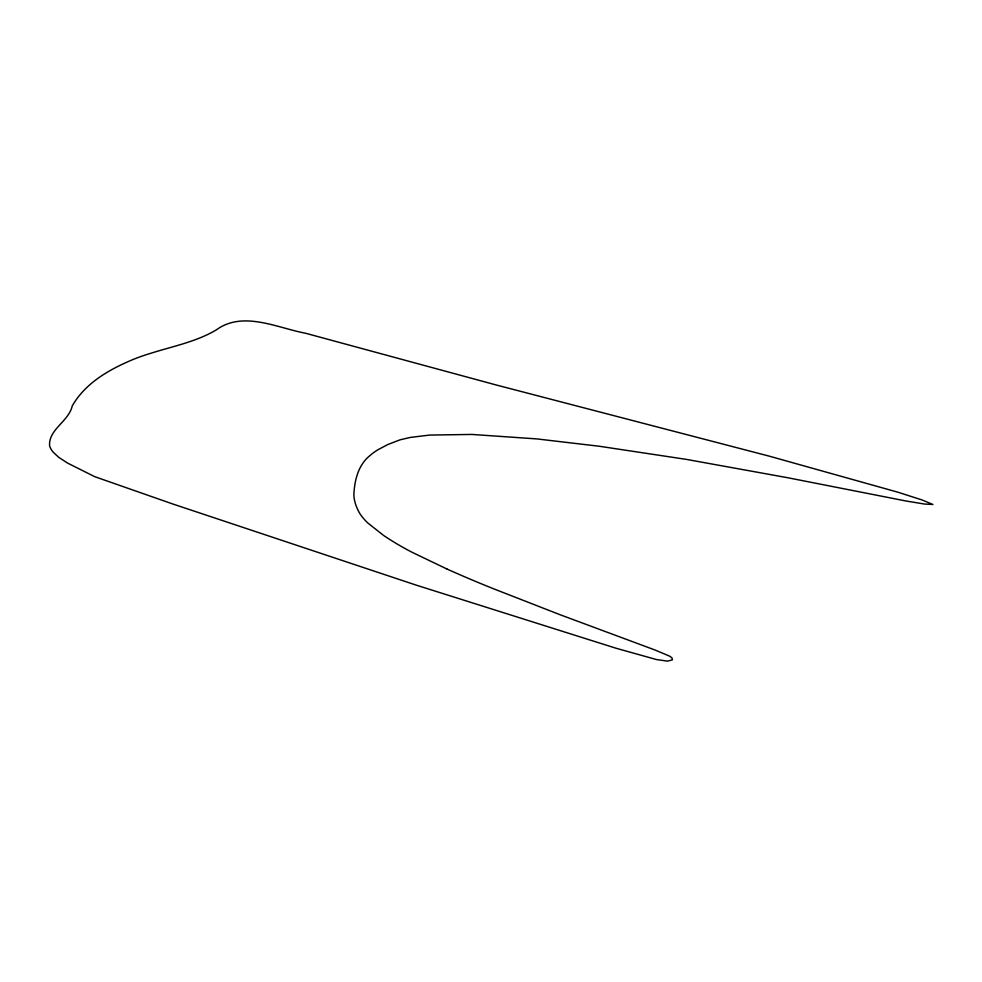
<?xml version="1.0" encoding="UTF-8"?>
<svg xmlns="http://www.w3.org/2000/svg" width="982" height="982" viewBox="0 0 982 982"><rect width="100%" height="100%" fill="white"/><g stroke="black" fill="none" stroke-linecap="round" stroke-linejoin="round"><path stroke-width="1.47" d="M447.191 569.13L411.532 552.019A268.589 60.872 13.9 0 1 383.581 535.436L367.833 523.001A228.953 51.899 13.9 0 1 358.811 511.732A492.976 111.739 13.9 0 1 353.888 494.02C354.637 479.891 358.442 464.646 370.079 455.476A545.44 123.622 13.9 0 1 377.984 449.719L387.915 444.49L400.005 439.838L410.28 437.432L429.613 435.075L471.863 434.437L536.81 438.905L599.241 446.245L686.099 459.343L787.785 477.743L905.993 500.992L924.639 504.061L932.9 504.466L922 499.936L897.708 492.154L769.115 456.114L496.119 384.956L305.365 333.193C277.01 327.865 242.861 310.41 216.212 329.964C196.204 341.785 173.065 346.241 151.142 353.176A744.295 168.695 13.9 0 0 126.138 362.53C104.927 371.982 84.035 385.275 72.251 405.91C68.777 421.56 48.253 429.355 49.616 445.975A154.248 34.959 13.9 0 0 53.163 452.174L58.724 457.33L67.549 463.074L94.616 476.626L172.918 504.036L416.393 585.186L615.898 648.194L656.43 659.548L667.6 661.144L672.461 659.794L671.86 657.719L669.417 656.062L655.141 650.059L560.157 614.757L495.051 589.36A482.751 109.419 13.9 0 1 447.191 569.13"/></g></svg>
